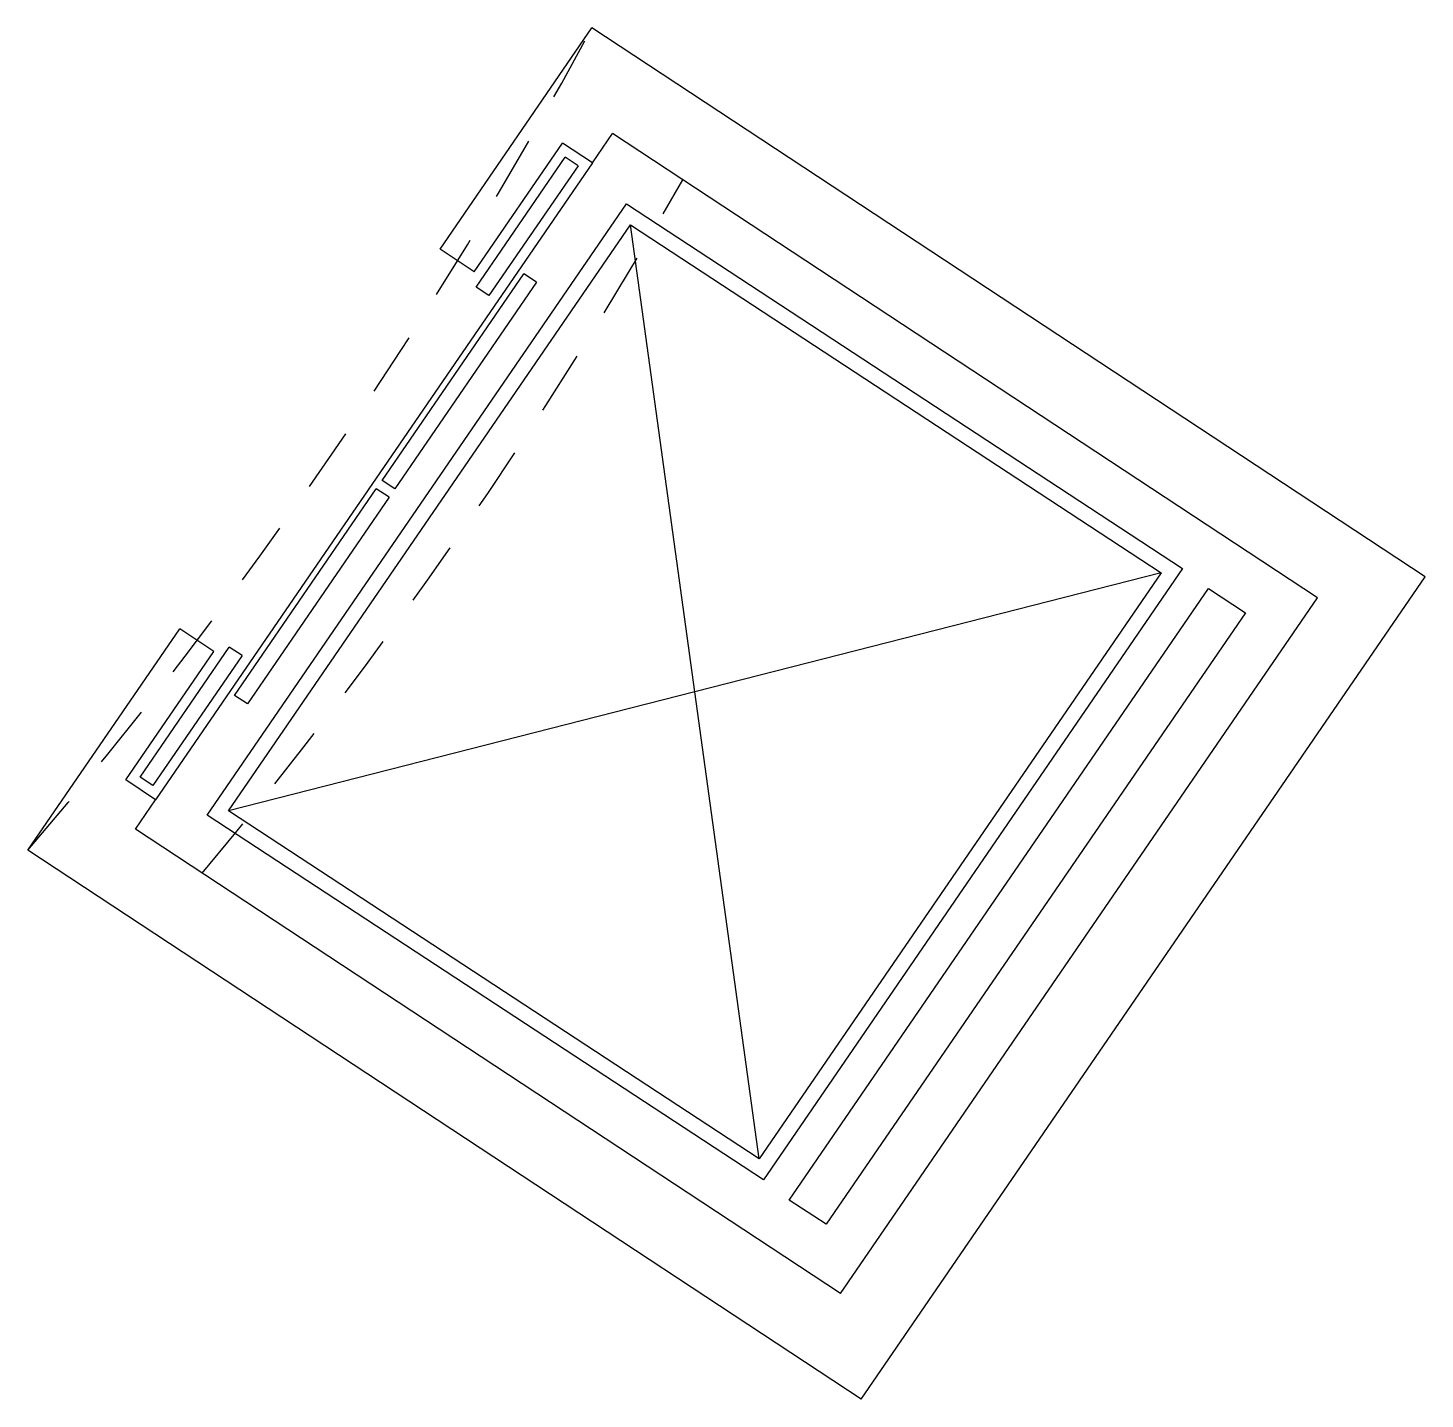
# Model space of a CAD drawing. Extents: x -1.3 to 1.43, y -1.38 to 1.3.
import ezdxf

# ---------------------------------------------------------------- set-up
doc = ezdxf.new("R2010")
doc.units = 0
doc.header["$MEASUREMENT"] = 0
doc.linetypes.add('HIDDEN2', pattern=[0.1875, 0.125, -0.0625])
for name, color, linetype in [('AUXILIAR', 2, 'CONTINUOUS'), ('BLOCOS', 3, 'CONTINUOUS'), ('ESQUADRIA', 3, 'CONTINUOUS'), ('NIVEL', 40, 'CONTINUOUS'), ('PAREDE', 7, 'CONTINUOUS'), ('PROJECAO', 41, 'HIDDEN2')]:
    doc.layers.add(name, color=color, linetype=linetype)

msp = doc.modelspace()

# ---------------------------------------------------------------- linework, layer by layer
at = {"layer": 'AUXILIAR'}
for p, q in [((0.1257, -0.9135), (-0.1257, 0.9135)), ((0.9117, 0.2329), (-0.9117, -0.2329))]:
    msp.add_line(p, q, dxfattribs=at)
at = {"layer": 'BLOCOS'}
for points in [[(0.9537, 0.2412), (0.1339, -0.9547), (-0.9537, -0.2412), (-0.1339, 0.9547)], [(0.9117, 0.2329), (0.1257, -0.9135), (-0.9117, -0.2329), (-0.1257, 0.9135)], [(1.0764, 0.1546), (0.2565, -1.0414), (0.1844, -0.994), (1.0042, 0.2019)]]:
    msp.add_lwpolyline(points, close=True, dxfattribs=at)
at = {"layer": 'ESQUADRIA'}
for p, q in [((-0.4276, 0.7916), (-0.2535, 1.0455)), ((-0.2284, 1.029), (-0.2535, 1.0455)), ((-0.2284, 1.029), (-0.4025, 0.7751)), ((-0.6115, 0.4135), (-0.3345, 0.8176)), ((-0.3094, 0.8011), (-0.5864, 0.397)), ((-0.3094, 0.8011), (-0.3345, 0.8176)), ((-0.4025, 0.7751), (-0.4276, 0.7916)), ((-0.5864, 0.397), (-0.6115, 0.4135)), ((-0.8999, -0.0072), (-0.6228, 0.397)), ((-0.5978, 0.3805), (-0.6228, 0.397)), ((-0.5978, 0.3805), (-0.8749, -0.0237)), ((-1.0847, -0.1669), (-0.9102, 0.0876)), ((-0.8851, 0.0711), (-0.9102, 0.0876)), ((-0.8851, 0.0711), (-1.0596, -0.1834)), ((-0.8749, -0.0237), (-0.8999, -0.0072)), ((-1.0596, -0.1834), (-1.0847, -0.1669))]:
    msp.add_line(p, q, dxfattribs=at)
at = {"layer": 'NIVEL'}
msp.add_line((-0.2004, 1.0345), (-1.0542, -0.211), dxfattribs=at)
at = {"layer": 'PAREDE'}
for p, q in [((-0.4981, 0.8656), (-0.2012, 1.2986)), ((1.4276, 0.225), (-0.2012, 1.2986)), ((-0.4313, 0.8215), (-0.2589, 1.073)), ((-0.2004, 1.0345), (-0.2589, 1.073)), ((-0.2004, 1.0345), (-0.1608, 1.0922)), ((1.2175, 0.1839), (-0.1608, 1.0922)), ((-0.4313, 0.8215), (-0.4981, 0.8656)), ((0.325, -1.3833), (1.4276, 0.225)), ((0.2846, -1.177), (1.2175, 0.1839)), ((-1.3039, -0.3099), (-1.007, 0.1231)), ((-0.9402, 0.0791), (-1.007, 0.1231)), ((-1.1127, -0.1724), (-0.9402, 0.0791)), ((-1.0542, -0.211), (-1.1127, -0.1724)), ((-1.0938, -0.2687), (-1.0542, -0.211)), ((0.2846, -1.177), (-1.0938, -0.2687)), ((0.325, -1.3833), (-1.3039, -0.3099))]:
    msp.add_line(p, q, dxfattribs=at)
at = {"layer": 'PROJECAO'}
for centre, radius, start, end in [((-8.2502, 5.6343), 9.1424, 319.44572, 331.68484), ((-8.1901, 5.6561), 9.4, 320.24893, 330.32016)]:
    msp.add_arc(centre, radius, start, end, dxfattribs=at)

doc.saveas('drawing.dxf')
